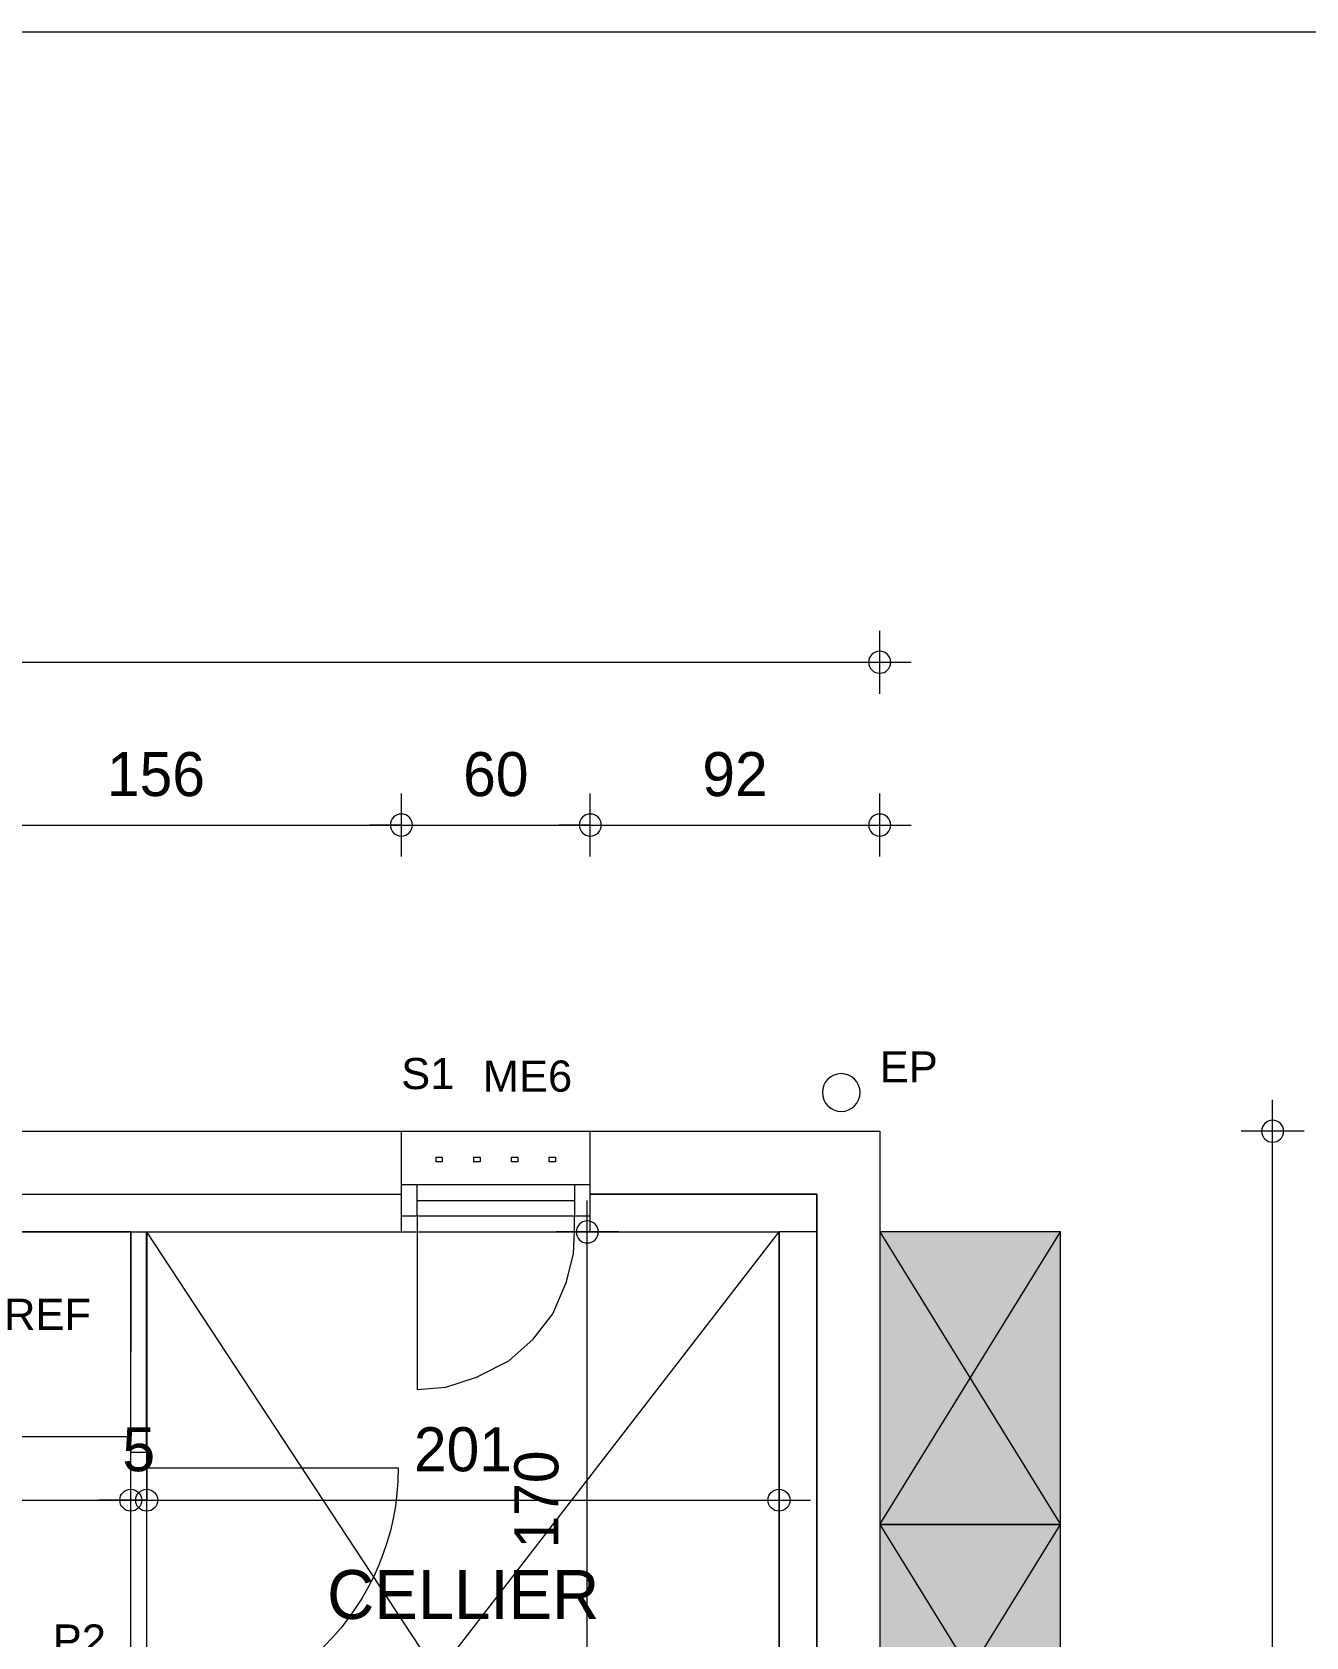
# Model space of a CAD drawing. Header units: metres. Extents: x 1.8 to 61.8, y -53.3 to -11.3.
# Drawn here: x 23.31 to 27.36, y -16.41 to -11.31 of the extents above; entities that cross this region are included whole.
import ezdxf
from ezdxf.enums import TextEntityAlignment as Align
from ezdxf.lldxf.tags import DXFTag

# ---------------------------------------------------------------- set-up
doc = ezdxf.new("R2010")
doc.units = ezdxf.units.M
doc.header["$MEASUREMENT"] = 0
for name, color, linetype in [('Calque commun', 7, 'Continuous'), ('Calque7', 7, 'Continuous'), ('Textes', 7, 'Continuous')]:
    doc.layers.add(name, color=color, linetype=linetype)
doc.styles.add('Arial14', font='arial.ttf', dxfattribs={"height": 0.098961})
doc.styles.add('Century Gothic18', font='GOTHIC.TTF', dxfattribs={"height": 0.139636})
doc.styles.add('Century Gothic21', font='GOTHIC.TTF', dxfattribs={"height": 0.155151})
tags = doc.linetypes.add('HIDDEN', pattern=[0.375, 0.25, -0.125]).pattern_tags.tags
tags[6:7] = [DXFTag(74, 4), DXFTag(75, 0), DXFTag(340, '0'), DXFTag(46, 1.0), DXFTag(50, 0.0), DXFTag(44, 0.0), DXFTag(45, 0.0)]
tags[4:5] = [DXFTag(74, 4), DXFTag(75, 0), DXFTag(340, '0'), DXFTag(46, 1.0), DXFTag(50, 0.0), DXFTag(44, 0.0), DXFTag(45, 0.0)]
tags = doc.linetypes.add('HIDDEN2', pattern=[0.1875, 0.125, -0.0625]).pattern_tags.tags
tags[6:7] = [DXFTag(74, 4), DXFTag(75, 0), DXFTag(340, '0'), DXFTag(46, 1.0), DXFTag(50, 0.0), DXFTag(44, 0.0), DXFTag(45, 0.0)]
tags[4:5] = [DXFTag(74, 4), DXFTag(75, 0), DXFTag(340, '0'), DXFTag(46, 1.0), DXFTag(50, 0.0), DXFTag(44, 0.0), DXFTag(45, 0.0)]

# ---------------------------------------------------------------- blocks, each defined once
blk = doc.blocks.new('Block52089')
at = {"layer": 'Calque commun', "color": 7, "linetype": 'Continuous', "lineweight": 18}
for p, q in [((25.8015, -14.7998), (26.0015, -14.7998)), ((25.8015, -14.9998), (25.8015, -14.9998))]:
    blk.add_line(p, q, dxfattribs=at)
at = {"layer": 'Calque commun', "color": 7, "linetype": 'Continuous', "lineweight": 9}
blk.add_line((25.8015, -15.1198), (25.6815, -15.1198), dxfattribs=at)
blk = doc.blocks.new('Block52090')
at = {"layer": 'Calque commun', "color": 7, "linetype": 'Continuous', "lineweight": 18}
blk.add_line((26.0015, -14.7998), (26.0015, -23.7998), dxfattribs=at)
at = {"layer": 'Calque commun', "color": 7, "linetype": 'Continuous', "lineweight": 9}
for p, q in [((25.8015, -14.9998), (25.8015, -23.5998)), ((25.6815, -15.1198), (25.6815, -23.4798))]:
    blk.add_line(p, q, dxfattribs=at)
blk = doc.blocks.new('new163')
at = {"layer": 'Calque commun', "color": 5, "linetype": 'Continuous', "lineweight": 9}
blk.add_arc((0, 0), 0.5, 0, 359.99941, dxfattribs=at)
blk = doc.blocks.new('new164')
at = {"layer": 'Calque commun', "color": 5, "linetype": 'Continuous', "lineweight": 9}
blk.add_arc((0, 0), 0.5, 0, 359.99941, dxfattribs=at)
blk = doc.blocks.new('DimLine52379')
at = {"layer": 'Calque commun', "color": 5, "linetype": 'Continuous', "lineweight": 9}
for p, q in [((24.4815, -13.9273), (24.4815, -13.7273)), ((25.0815, -13.9273), (25.0815, -13.7273)), ((24.4815, -13.8273), (24.3815, -13.8273)), ((24.4815, -13.8273), (25.0815, -13.8273)), ((25.0815, -13.8273), (25.1815, -13.8273))]:
    blk.add_line(p, q, dxfattribs=at)
at = {"layer": 'Calque commun', "color": 5, "linetype": 'Continuous', "lineweight": 9, "xscale": 0.07000000029802322, "yscale": 0.07000000029802322, "zscale": 0.07000000029802322}
for name, p in [('new163', (24.4815, -13.8273)), ('new164', (25.0815, -13.8273))]:
    blk.add_blockref(name, p, dxfattribs=at)
at = {"layer": 'Calque commun', "color": 5, "linetype": 'Continuous', "lineweight": 9, "style": 'Century Gothic18'}
blk.add_text('60', height=0.13964, dxfattribs=at).set_placement((24.7815, -13.7773), align=Align.BOTTOM_CENTER)
blk = doc.blocks.new('new169')
at = {"layer": 'Calque commun', "color": 5, "linetype": 'Continuous', "lineweight": 9}
blk.add_arc((0, 0), 0.5, 0, 359.99941, dxfattribs=at)
blk = doc.blocks.new('new170')
at = {"layer": 'Calque commun', "color": 5, "linetype": 'Continuous', "lineweight": 9}
blk.add_arc((0, 0), 0.5, 0, 359.99941, dxfattribs=at)
blk = doc.blocks.new('DimLine52403')
at = {"layer": 'Calque commun', "color": 5, "linetype": 'Continuous', "lineweight": 9}
for p, q in [((22.9215, -13.9273), (22.9215, -13.7273)), ((24.4815, -13.9273), (24.4815, -13.7273)), ((22.9215, -13.8273), (22.8215, -13.8273)), ((22.9215, -13.8273), (24.4815, -13.8273)), ((24.4815, -13.8273), (24.5815, -13.8273))]:
    blk.add_line(p, q, dxfattribs=at)
at = {"layer": 'Calque commun', "color": 5, "linetype": 'Continuous', "lineweight": 9, "xscale": 0.07000000029802322, "yscale": 0.07000000029802322, "zscale": 0.07000000029802322}
for name, p in [('new169', (22.9215, -13.8273)), ('new170', (24.4815, -13.8273))]:
    blk.add_blockref(name, p, dxfattribs=at)
at = {"layer": 'Calque commun', "color": 5, "linetype": 'Continuous', "lineweight": 9, "style": 'Century Gothic18'}
blk.add_text('156', height=0.13964, dxfattribs=at).set_placement((23.7015, -13.7773), align=Align.BOTTOM_CENTER)
blk = doc.blocks.new('new171')
at = {"layer": 'Calque commun', "color": 5, "linetype": 'Continuous', "lineweight": 9}
blk.add_arc((0, 0), 0.5, 0, 359.99941, dxfattribs=at)
blk = doc.blocks.new('new172')
at = {"layer": 'Calque commun', "color": 5, "linetype": 'Continuous', "lineweight": 9}
blk.add_arc((0, 0), 0.5, 0, 359.99941, dxfattribs=at)
blk = doc.blocks.new('DimLine52411')
at = {"layer": 'Calque commun', "color": 5, "linetype": 'Continuous', "lineweight": 9}
for p, q in [((25.0815, -13.9273), (25.0815, -13.7273)), ((26.0015, -13.9273), (26.0015, -13.7273)), ((25.0815, -13.8273), (24.9815, -13.8273)), ((25.0815, -13.8273), (26.0015, -13.8273)), ((26.0015, -13.8273), (26.1015, -13.8273))]:
    blk.add_line(p, q, dxfattribs=at)
at = {"layer": 'Calque commun', "color": 5, "linetype": 'Continuous', "lineweight": 9, "xscale": 0.07000000029802322, "yscale": 0.07000000029802322, "zscale": 0.07000000029802322}
for name, p in [('new171', (25.0815, -13.8273)), ('new172', (26.0015, -13.8273))]:
    blk.add_blockref(name, p, dxfattribs=at)
at = {"layer": 'Calque commun', "color": 5, "linetype": 'Continuous', "lineweight": 9, "style": 'Century Gothic18'}
blk.add_text('92', height=0.13964, dxfattribs=at).set_placement((25.5415, -13.7773), align=Align.BOTTOM_CENTER)
blk = doc.blocks.new('new174')
at = {"layer": 'Calque commun', "color": 5, "linetype": 'Continuous', "lineweight": 9}
blk.add_arc((0, 0), 0.5, 0, 359.99941, dxfattribs=at)
blk = doc.blocks.new('DimLine52448')
at = {"layer": 'Calque commun', "color": 5, "linetype": 'Continuous', "lineweight": 9}
for p, q in [((27.2499, -14.7998, 0), (27.2499, -14.6998, 0)), ((27.3499, -14.7998, 0), (27.1499, -14.7998, 0)), ((27.2499, -23.7998, 0), (27.2499, -14.7998, 0))]:
    blk.add_line(p, q, dxfattribs=at)
at = {"layer": 'Calque commun', "color": 5, "linetype": 'Continuous', "lineweight": 9, "xscale": 0.07000000029802322, "yscale": 0.07000000029802322, "zscale": 0.07000000029802322, "rotation": 90}
blk.add_blockref('new174', (27.2499, -14.7998, 0), dxfattribs=at)
blk = doc.blocks.new('Block53197')
at = {"layer": 'Calque commun', "color": 7, "linetype": 'Continuous', "lineweight": 18}
for p, q in [((20.6815, -14.7998), (22.1215, -14.7998)), ((22.9215, -14.7998), (24.4815, -14.7998)), ((25.0815, -14.7998), (26.0015, -14.7998))]:
    blk.add_line(p, q, dxfattribs=at)
at = {"layer": 'Calque commun', "color": 7, "linetype": 'Continuous', "lineweight": 9}
for p, q in [((20.6815, -14.9998), (22.1215, -14.9998)), ((22.9215, -14.9998), (24.4815, -14.9998)), ((25.0815, -14.9998), (25.8015, -14.9998)), ((20.6815, -15.1198), (22.1215, -15.1198)), ((22.9215, -15.1198), (24.4815, -15.1198)), ((25.0815, -15.1198), (25.6815, -15.1198))]:
    blk.add_line(p, q, dxfattribs=at)
blk = doc.blocks.new('@PRES_1_$$_1-16')
at = {"layer": 'Calque commun', "color": 5, "linetype": 'Continuous', "lineweight": 9}
for p, q in [((0, 0.32), (0.6, 0.32)), ((0.6, 0.15), (0, 0.15)), ((0.05, 0.05), (0.05, 0.15)), ((0.55, 0.15), (0.55, 0.05)), ((0.05, 0.1), (0.55, 0.1)), ((0.6, 0.05), (0, 0.05)), ((0, 0), (0.6, 0))]:
    blk.add_line(p, q, dxfattribs=at)
blk = doc.blocks.new('@PRES_1_$$_1-17')
at = {"layer": 'Calque commun', "color": 7, "linetype": 'Continuous', "lineweight": 9}
blk.add_line((0, 0), (0, 0.32), dxfattribs=at)
blk = doc.blocks.new('@PRES_1_$$_1-18')
at = {"layer": 'Calque commun', "color": 7, "linetype": 'Continuous', "lineweight": 9}
blk.add_line((0, 0), (0, 0.32), dxfattribs=at)
blk = doc.blocks.new('INTER_2D_COMB6')
at = {"layer": 'Calque commun', "color": 0, "linetype": 'ByBlock', "lineweight": -2}
for name in ['@PRES_1_$$_1-16', '@PRES_1_$$_1-17']:
    blk.add_blockref(name, (0, 0), dxfattribs=at)
at = {"layer": 'Calque commun', "color": 0, "linetype": 'ByBlock', "lineweight": -2, "extrusion": (0, 0, -1), "xscale": -1, "yscale": -1, "zscale": -1, "rotation": -180}
blk.add_blockref('@PRES_1_$$_1-18', (-0.6, 0), dxfattribs=at)
blk = doc.blocks.new('PLACED_COMB6')
at = {"layer": 'Calque commun', "color": 0, "linetype": 'ByBlock', "lineweight": -2}
blk.add_blockref('INTER_2D_COMB6', (0, 0), dxfattribs=at)
blk = doc.blocks.new('new249')
at = {"layer": 'Calque commun', "color": 5, "linetype": 'Continuous', "lineweight": 9}
blk.add_arc((0, 0), 0.5, 0, 359.99941, dxfattribs=at)
blk = doc.blocks.new('new250')
at = {"layer": 'Calque commun', "color": 5, "linetype": 'Continuous', "lineweight": 9}
blk.add_arc((0, 0), 0.5, 0, 359.99941, dxfattribs=at)
blk = doc.blocks.new('DimLine54815')
at = {"layer": 'Calque commun', "color": 5, "linetype": 'Continuous', "lineweight": 9}
for p, q in [((19.4015, -13.4101), (19.4015, -13.2101)), ((26.0015, -13.4101), (26.0015, -13.2101)), ((19.4015, -13.3101), (19.3015, -13.3101)), ((19.4015, -13.3101), (26.0015, -13.3101)), ((26.0015, -13.3101), (26.1015, -13.3101))]:
    blk.add_line(p, q, dxfattribs=at)
at = {"layer": 'Calque commun', "color": 5, "linetype": 'Continuous', "lineweight": 9, "xscale": 0.07000000029802322, "yscale": 0.07000000029802322, "zscale": 0.07000000029802322}
for name, p in [('new249', (19.4015, -13.3101)), ('new250', (26.0015, -13.3101))]:
    blk.add_blockref(name, p, dxfattribs=at)
at = {"layer": 'Calque commun', "color": 5, "linetype": 'Continuous', "lineweight": 9, "style": 'Century Gothic18'}
blk.add_text('660', height=0.13964, dxfattribs=at).set_placement((22.7015, -13.2601), align=Align.BOTTOM_CENTER)
blk = doc.blocks.new('XMODULE1PGNONPMR25')
at = {"layer": 'Calque commun', "color": 5, "linetype": 'Continuous', "lineweight": 9}
blk.add_arc((0, 0), 0.5, 0, 359.99941, dxfattribs=at)
blk = doc.blocks.new('XMODULE1PGNONPMR26')
at = {"layer": 'Calque commun', "color": 5, "linetype": 'Continuous', "lineweight": 9}
blk.add_arc((0, 0), 0.5, 0, 359.99941, dxfattribs=at)
blk = doc.blocks.new('DimLine53452')
at = {"layer": 'Calque commun', "color": 5, "linetype": 'Continuous', "lineweight": 9}
for p, q in [((10.8722, -16.9433), (10.8722, -16.7433)), ((12.8815, -16.9433), (12.8815, -16.7433)), ((10.8722, -16.8433), (10.7722, -16.8433)), ((10.8722, -16.8433), (12.8815, -16.8433)), ((12.8815, -16.8433), (12.9815, -16.8433))]:
    blk.add_line(p, q, dxfattribs=at)
at = {"layer": 'Calque commun', "color": 5, "linetype": 'Continuous', "lineweight": 9, "extrusion": (0, 0, -1), "xscale": 0.07000000029802322, "yscale": 0.07000000029802322, "zscale": 0.07000000029802322}
for name, p in [('XMODULE1PGNONPMR25', (-10.8722, -16.8433)), ('XMODULE1PGNONPMR26', (-12.8815, -16.8433))]:
    blk.add_blockref(name, p, dxfattribs=at)
at = {"layer": 'Calque commun', "color": 5, "linetype": 'Continuous', "lineweight": 9, "style": 'Century Gothic18'}
blk.add_text('201', height=0.13964, dxfattribs=at).set_placement((11.8769, -16.7933), align=Align.BOTTOM_CENTER)
blk = doc.blocks.new('XMODULE1PGNONPMR27')
at = {"layer": 'Calque commun', "color": 5, "linetype": 'Continuous', "lineweight": 9}
blk.add_arc((0, 0), 0.5, 0, 359.99941, dxfattribs=at)
blk = doc.blocks.new('XMODULE1PGNONPMR28')
at = {"layer": 'Calque commun', "color": 5, "linetype": 'Continuous', "lineweight": 9}
blk.add_arc((0, 0), 0.5, 0, 359.99941, dxfattribs=at)
blk = doc.blocks.new('DimLine53460')
at = {"layer": 'Calque commun', "color": 5, "linetype": 'Continuous', "lineweight": 9}
for p, q in [((10.8215, -16.9433), (10.8215, -16.7433)), ((10.8722, -16.9433), (10.8722, -16.7433)), ((10.8215, -16.8433), (10.7215, -16.8433)), ((10.8215, -16.8433), (10.8722, -16.8433)), ((10.8722, -16.8433), (10.9722, -16.8433))]:
    blk.add_line(p, q, dxfattribs=at)
at = {"layer": 'Calque commun', "color": 5, "linetype": 'Continuous', "lineweight": 9, "extrusion": (0, 0, -1), "xscale": 0.07000000029802322, "yscale": 0.07000000029802322, "zscale": 0.07000000029802322}
for name, p in [('XMODULE1PGNONPMR27', (-10.8215, -16.8433)), ('XMODULE1PGNONPMR28', (-10.8722, -16.8433))]:
    blk.add_blockref(name, p, dxfattribs=at)
at = {"layer": 'Calque commun', "color": 5, "linetype": 'Continuous', "lineweight": 9, "style": 'Century Gothic18'}
blk.add_text('5', height=0.1396, dxfattribs=at).set_placement((10.8469, -16.7933), align=Align.BOTTOM_CENTER)
blk = doc.blocks.new('XMODULE1PGNONPMR29')
at = {"layer": 'Calque commun', "color": 5, "linetype": 'Continuous', "lineweight": 9}
blk.add_arc((0, 0), 0.5, 0, 359.99941, dxfattribs=at)
blk = doc.blocks.new('XMODULE1PGNONPMR30')
at = {"layer": 'Calque commun', "color": 5, "linetype": 'Continuous', "lineweight": 9}
blk.add_arc((0, 0), 0.5, 0, 359.99941, dxfattribs=at)
blk = doc.blocks.new('DimLine53468')
at = {"layer": 'Calque commun', "color": 5, "linetype": 'Continuous', "lineweight": 9}
for p, q in [((8.2748, -16.9433), (8.2748, -16.7433)), ((10.8215, -16.9433), (10.8215, -16.7433)), ((8.2748, -16.8433), (8.1748, -16.8433)), ((8.2748, -16.8433), (10.8215, -16.8433)), ((10.8215, -16.8433), (10.9215, -16.8433))]:
    blk.add_line(p, q, dxfattribs=at)
at = {"layer": 'Calque commun', "color": 5, "linetype": 'Continuous', "lineweight": 9, "extrusion": (0, 0, -1), "xscale": 0.07000000029802322, "yscale": 0.07000000029802322, "zscale": 0.07000000029802322}
for name, p in [('XMODULE1PGNONPMR29', (-8.2748, -16.8433)), ('XMODULE1PGNONPMR30', (-10.8215, -16.8433))]:
    blk.add_blockref(name, p, dxfattribs=at)
at = {"layer": 'Calque commun', "color": 5, "linetype": 'Continuous', "lineweight": 9, "style": 'Century Gothic18'}
blk.add_text('255', height=0.13964, dxfattribs=at).set_placement((9.5482, -16.7933), align=Align.BOTTOM_CENTER)
blk = doc.blocks.new('XMODULE1PGNONPMR33')
at = {"layer": 'Calque commun', "color": 5, "linetype": 'Continuous', "lineweight": 9}
blk.add_arc((0, 0), 0.5, 0, 359.99941, dxfattribs=at)
blk = doc.blocks.new('XMODULE1PGNONPMR34')
at = {"layer": 'Calque commun', "color": 5, "linetype": 'Continuous', "lineweight": 9}
blk.add_arc((0, 0), 0.5, 0, 359.99941, dxfattribs=at)
blk = doc.blocks.new('DimLine53500')
at = {"layer": 'Calque commun', "color": 5, "linetype": 'Continuous', "lineweight": 9}
for p, q in [((12.272, -15.9912), (12.272, -15.8912)), ((12.372, -15.9912), (12.172, -15.9912)), ((12.272, -17.6912), (12.272, -15.9912)), ((12.372, -17.6912), (12.172, -17.6912)), ((12.272, -17.6912), (12.272, -17.7912))]:
    blk.add_line(p, q, dxfattribs=at)
at = {"layer": 'Calque commun', "color": 5, "linetype": 'Continuous', "lineweight": 9, "xscale": 0.07000000029802322, "yscale": 0.07000000029802322, "zscale": 0.07000000029802322, "rotation": 90}
for name, p in [('XMODULE1PGNONPMR34', (12.272, -15.9912)), ('XMODULE1PGNONPMR33', (12.272, -17.6912))]:
    blk.add_blockref(name, p, dxfattribs=at)
at = {"layer": 'Calque commun', "color": 5, "linetype": 'Continuous', "lineweight": 9, "style": 'Century Gothic18'}
blk.add_text('170', height=0.13964, rotation=90, dxfattribs=at).set_placement((12.222, -16.8412), align=Align.BOTTOM_CENTER)
blk = doc.blocks.new('60x65')
at = {"layer": 'Calque commun', "color": 7, "linetype": 'HIDDEN', "lineweight": 9}
mesh = blk.add_polyface(dxfattribs=at)
corners = [(0, 0.6), (0.65, 0.6), (0.65, 0), (0, 0)]
mesh.append_faces([[corners[k] for k in face] for face in [(0, 1, 2, 3)]], dxfattribs={"color": 7})
blk = doc.blocks.new('@PRES_1_$$_1-31')
at = {"layer": 'Calque commun', "color": 5, "linetype": 'Continuous', "lineweight": 9}
blk.add_line((0.05, 0.05), (0.05, 0.85), dxfattribs=at)
at = {"layer": 'Calque commun', "color": 5, "linetype": 'Continuous', "lineweight": 9, "extrusion": (0, 0, -1)}
blk.add_arc((-0.05, 0.05), 0.8, 90, 180, dxfattribs=at)
at = {"layer": 'Calque commun', "color": 5, "linetype": 'Continuous', "lineweight": 9}
mesh = blk.add_polyface(dxfattribs=at)
corners = [(0, 0), (0, 0.05), (0.05, 0.05), (0.05, 0)]
mesh.append_faces([[corners[k] for k in face] for face in [(0, 1, 2, 3)]], dxfattribs={"color": 5})
mesh = blk.add_polyface(dxfattribs=at)
corners = [(0.85, 0), (0.85, 0.05), (0.9, 0.05), (0.9, 0)]
mesh.append_faces([[corners[k] for k in face] for face in [(0, 1, 2, 3)]], dxfattribs={"color": 5})
blk = doc.blocks.new('@PRES_1_$$_1-32')
at = {"layer": 'Calque commun', "color": 0, "linetype": 'Continuous', "lineweight": 9}
blk.add_line((0, 0), (0, 0.05), dxfattribs=at)
blk = doc.blocks.new('@PRES_1_$$_1-33')
at = {"layer": 'Calque commun', "color": 0, "linetype": 'Continuous', "lineweight": 9}
blk.add_line((0, 0), (0, 0.05), dxfattribs=at)
blk = doc.blocks.new('INTER_2D_COMB11')
at = {"layer": 'Calque7', "color": 0, "linetype": 'ByBlock', "lineweight": -2}
blk.add_blockref('@PRES_1_$$_1-31', (0, 0), dxfattribs=at)
at = {"layer": 'Calque7', "color": 15, "linetype": 'ByBlock', "lineweight": -2}
blk.add_blockref('@PRES_1_$$_1-32', (0, 0), dxfattribs=at)
at = {"layer": 'Calque7', "color": 15, "linetype": 'ByBlock', "lineweight": -2, "extrusion": (0, 0, -1), "xscale": -1, "yscale": -1, "zscale": -1, "rotation": -180}
blk.add_blockref('@PRES_1_$$_1-33', (-0.9, 0), dxfattribs=at)
blk = doc.blocks.new('PLACED_COMB11')
at = {"layer": 'Calque7', "color": 0, "linetype": 'ByBlock', "lineweight": -2}
blk.add_blockref('INTER_2D_COMB11', (0, 0), dxfattribs=at)
blk = doc.blocks.new('XMODULE1PGNONPMR75')
at = {"layer": 'Calque commun', "color": 7, "linetype": 'Continuous', "lineweight": 9}
blk.add_line((10.8215, -15.9912), (10.8215, -16.3712), dxfattribs=at)
at = {"layer": 'Calque commun', "color": 15, "linetype": 'Continuous', "lineweight": 18}
for p, q in [((10.8215, -15.9912), (10.8715, -15.9912)), ((10.8215, -16.6905), (10.8215, -15.9912)), ((10.8715, -16.6905), (10.8715, -15.9912))]:
    blk.add_line(p, q, dxfattribs=at)
at = {"layer": 'Calque commun', "color": 9, "linetype": 'HIDDEN2', "lineweight": 9}
for p, q in [((10.8715, -18.5912), (12.8815, -15.9912)), ((10.8715, -15.9912), (12.5815, -18.5893))]:
    blk.add_line(p, q, dxfattribs=at)
at = {"layer": 'Calque commun', "color": 5, "linetype": 'Continuous', "lineweight": 9}
for name in ['DimLine53500', 'DimLine53468', 'DimLine53460', 'DimLine53452']:
    blk.add_blockref(name, (0, 0), dxfattribs=at)
at = {"layer": 'Calque commun', "color": 0, "linetype": 'ByBlock', "lineweight": -2, "extrusion": (0, 0, -1), "xscale": -1, "yscale": -1, "zscale": -1, "rotation": -90}
blk.add_blockref('60x65', (-10.2215, -16.6412), dxfattribs=at)
at = {"layer": 'Calque commun', "color": 0, "linetype": 'ByBlock', "lineweight": -2, "rotation": -90.00000000000001}
blk.add_blockref('PLACED_COMB11', (10.8215, -16.6905), dxfattribs=at)
at = {"layer": 'Textes', "color": 5, "linetype": 'ByBlock', "lineweight": -2, "style": 'Arial14'}
for s, p in [('REF', (10.6952, -16.332)), ('P2', (10.7425, -17.3667))]:
    blk.add_text(s, height=0.09896, dxfattribs=at).set_placement(p, align=Align.BOTTOM_RIGHT)
at = {"layer": 'Textes', "color": 5, "linetype": 'ByBlock', "lineweight": -2, "style": 'Century Gothic21'}
blk.add_text('CELLIER', height=0.15515, dxfattribs=at).set_placement((11.4454, -17.0653), align=Align.TOP_LEFT)
at = {"layer": 'Calque commun', "color": 9, "linetype": 'Continuous', "lineweight": 9}
mesh = blk.add_polyface(dxfattribs=at)
corners = [(10.8215, -18.6712), (10.8215, -15.9912), (8.2716, -15.9912), (8.2816, -18.6712)]
mesh.append_faces([[corners[k] for k in face] for face in [(0, 1, 2, 3)]], dxfattribs={"color": 9})
at = {"layer": 'Calque commun', "color": 9, "linetype": 'Continuous', "lineweight": 18}
mesh = blk.add_polyface(dxfattribs=at)
corners = [(12.8815, -15.9912), (10.8726, -15.9928), (10.8719, -17.6935), (12.8815, -17.6912)]
mesh.append_faces([[corners[k] for k in face] for face in [(0, 1, 2, 3)]], dxfattribs={"color": 9})
at = {"layer": 'Calque commun', "color": 9, "linetype": 'Continuous', "lineweight": 9}
mesh = blk.add_polyface(dxfattribs=at)
corners = [(10.5815, -19.6512), (10.5815, -20.5513), (8.2215, -18.6712), (10.8615, -20.6013), (12.8815, -20.6013), (12.8815, -24.3512), (6.8815, -24.3512), (8.2215, -16.2714), (6.9215, -16.2714), (6.8815, -19.6158), (7.2216, -19.6158), (11.7015, -18.6712), (10.8615, -19.5712), (10.8615, -19.6512), (7.2216, -19.0635), (6.9215, -19.0635), (11.7015, -19.5712), (10.8615, -20.5513)]
mesh.append_faces([[corners[k] for k in face] for face in [(0, 12, 13)]], dxfattribs={"vtx0": -1, "color": 9})
mesh.append_faces([[corners[k] for k in face] for face in [(6, 1, 5)]], dxfattribs={"vtx0": -1, "vtx1": -1, "color": 9})
mesh.append_faces([[corners[k] for k in face] for face in [(1, 3, 5), (6, 10, 1), (0, 11, 12), (10, 2, 1), (14, 8, 2)]], dxfattribs={"vtx0": -1, "vtx1": -1, "vtx2": -1, "color": 9})
mesh.append_faces([[corners[k] for k in face] for face in [(0, 2, 11)]], dxfattribs={"vtx0": -1, "vtx2": -1, "color": 9})
mesh.append_faces([[corners[k] for k in face] for face in [(7, 2, 8), (16, 12, 11)]], dxfattribs={"vtx1": -1, "color": 9})
mesh.append_faces([[corners[k] for k in face] for face in [(0, 1, 2), (10, 14, 2)]], dxfattribs={"vtx1": -1, "vtx2": -1, "color": 9})
mesh.append_faces([[corners[k] for k in face] for face in [(3, 4, 5), (6, 9, 10), (14, 15, 8), (1, 17, 3)]], dxfattribs={"vtx2": -1, "color": 9})

msp = doc.modelspace()

# ---------------------------------------------------------------- linework, layer by layer
at = {"layer": 'Calque commun', "color": 12, "linetype": 'Continuous', "lineweight": 18}
for p, q in [((24.4815, -15.0001), (24.4815, -14.8001)), ((25.0815, -15.0001), (25.0815, -14.8001)), ((22.9215, -14.9998), (24.4815, -15.0001)), ((25.8015, -15.0001), (25.0815, -15.0001)), ((25.8015, -23.6001), (25.8015, -15.0001))]:
    msp.add_line(p, q, dxfattribs=at)
at = {"layer": 'Calque commun', "color": 7, "linetype": 'HIDDEN2', "lineweight": 9, "flags": 128}
msp.add_lwpolyline([(24.5315, -15.0698), (24.5315, -15.6198), (24.6231, -15.6127), (24.7201, -15.5815), (24.8224, -15.5295), (24.9004, -15.4602), (24.9628, -15.3804), (25.0061, -15.2782), (25.0287, -15.188), (25.0315, -15.1198), (25.0315, -15.0698)], dxfattribs=at)
at = {"layer": 'Calque commun', "color": 7, "linetype": 'HIDDEN', "lineweight": 9, "flags": 128}
for points in [[(26.0015, -15.1198), (26.0015, -16.0493), (26.5756, -16.0493), (26.5756, -15.1198), (26.0015, -15.1198), (26.5756, -16.0493), (26.0015, -16.0493), (26.5756, -15.1198)], [(26.0015, -16.0493), (26.0015, -16.9788), (26.5756, -16.9788), (26.5756, -16.0493), (26.0015, -16.0493), (26.5756, -16.9788), (26.0015, -16.9788), (26.5756, -16.0493)]]:
    msp.add_lwpolyline(points, dxfattribs=at)
at = {"layer": 'Calque commun', "color": 11, "linetype": 'Continuous', "lineweight": 18}
msp.add_arc((25.8791, -14.677), 0.06, 90, 89.9994, dxfattribs=at)
at = {"layer": 'Calque commun', "color": 43, "linetype": 'HIDDEN', "lineweight": 9}
msp.add_trace([(26.5756, -15.1198), (26.0015, -15.1198), (26.5756, -16.9788), (26.0015, -16.9788)], dxfattribs=at)

# ---------------------------------------------------------------- block references
at = {"layer": 'Calque commun', "color": 5, "linetype": 'Continuous', "lineweight": 9}
for name in ['DimLine54815', 'DimLine52403', 'DimLine52379', 'DimLine52411', 'DimLine52448']:
    msp.add_blockref(name, (0, 0), dxfattribs=at)
at = {"layer": 'Calque commun', "color": 0, "linetype": 'ByBlock', "lineweight": -2}
for name, p in [('Block53197', (0, 0)), ('Block52089', (0, 0)), ('Block52090', (0, 0)), ('XMODULE1PGNONPMR75', (12.8, 0.8714))]:
    msp.add_blockref(name, p, dxfattribs=at)
at = {"layer": 'Calque commun', "color": 0, "linetype": 'ByBlock', "lineweight": -2, "xscale": -1, "yscale": -1, "zscale": -1, "rotation": -180}
msp.add_blockref('PLACED_COMB6', (24.4815, -15.1198), dxfattribs=at)

# ---------------------------------------------------------------- texts
at = {"layer": 'Textes', "color": 5, "linetype": 'ByBlock', "lineweight": -2, "style": 'Arial14'}
for s, p in [('S1', (24.6498, -14.6958)), ('ME6', (25.0241, -14.704))]:
    msp.add_text(s, height=0.09896, dxfattribs=at).set_placement(p, align=Align.BOTTOM_RIGHT)
msp.add_text('EP', height=0.09896, dxfattribs=at).set_placement((26.0015, -14.6748), align=Align.BOTTOM_LEFT)

# ---------------------------------------------------------------- meshes
at = {"layer": 'Calque commun', "color": 7, "linetype": 'Continuous', "lineweight": 9}
mesh = msp.add_polyface(dxfattribs=at)
corners = [(61.7636, -11.3086), (1.7636, -11.3086), (1.7636, -53.3086), (61.7636, -53.3086)]
mesh.append_faces([[corners[k] for k in face] for face in [(0, 1, 2, 3)]], dxfattribs={"color": 7})
at = {"layer": 'Calque commun', "color": 25, "linetype": 'Continuous', "lineweight": 18}
mesh = msp.add_polyface(dxfattribs=at)
corners = [(24.5915, -14.8821), (24.6115, -14.8821), (24.6115, -14.8971), (24.5915, -14.8971)]
mesh.append_faces([[corners[k] for k in face] for face in [(0, 1, 2, 3)]], dxfattribs={"color": 25})
mesh = msp.add_polyface(dxfattribs=at)
corners = [(24.7115, -14.8821), (24.7315, -14.8821), (24.7315, -14.8971), (24.7115, -14.8971)]
mesh.append_faces([[corners[k] for k in face] for face in [(0, 1, 2, 3)]], dxfattribs={"color": 25})
mesh = msp.add_polyface(dxfattribs=at)
corners = [(24.8315, -14.8821), (24.8515, -14.8821), (24.8515, -14.8971), (24.8315, -14.8971)]
mesh.append_faces([[corners[k] for k in face] for face in [(0, 1, 2, 3)]], dxfattribs={"color": 25})
mesh = msp.add_polyface(dxfattribs=at)
corners = [(24.9515, -14.8821), (24.9715, -14.8821), (24.9715, -14.8971), (24.9515, -14.8971)]
mesh.append_faces([[corners[k] for k in face] for face in [(0, 1, 2, 3)]], dxfattribs={"color": 25})

doc.saveas('drawing.dxf')
